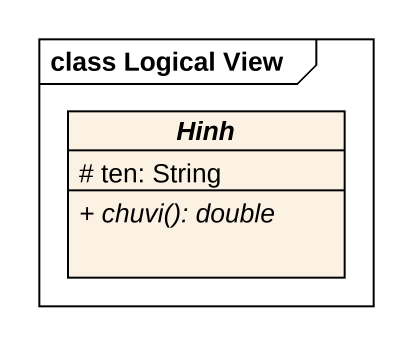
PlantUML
@startuml
mainframe class Logical View
hide circle
hide empty members
skinparam classAttributeIconSize 0
abstract class Hinh {
  # ten: String
  {abstract} + chuvi(): double
}
@enduml
